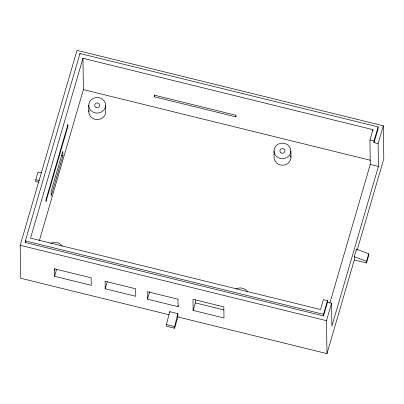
<?xml version="1.0" encoding="UTF-8"?>
<svg xmlns="http://www.w3.org/2000/svg" width="404" height="404" viewBox="0 0 404 404"><rect width="100%" height="100%" fill="white"/><g stroke="black" fill="none" stroke-linecap="round" stroke-linejoin="round"><path stroke-width="0.61" d="M166.433 324.584L169.7 311.671L177.851 313.676L177.896 316.933L174.609 328.22L166.458 326.215L166.433 324.584L174.584 326.594L174.609 328.22M174.584 326.594L177.851 313.676M38.804 182.29L35.749 181.537L35.724 179.906L37.915 172.387L41.577 172.801M169.135 314.777L20.66 278.235L20.2 245.279L77.018 50.374L383.305 125.78L383.8 158.737L357.192 250.005M327.493 302.263L323.508 315.918L25.371 242.516L25.351 240.89L79.972 53.51L378.114 126.912L378.134 128.538L374.033 142.607L378.109 143.612L378.427 166.443L331.886 326.094L331.568 303.263L327.493 302.263L327.467 300.632L323.392 299.632L320.508 309.525L30.522 238.133L82.951 58.277L372.942 129.669L372.958 130.921M25.371 242.516L25.725 241.309M62.883 155.792L51.172 195.97L51.106 191.476L62.817 151.298L62.883 155.792L61.135 155.363M39.43 240.395L83.391 89.607L82.951 58.277M54.505 270.438L55.01 268.7M54.585 276.301L54.479 268.806L91.158 277.836L91.259 285.33L54.585 276.301L56.61 269.352M236.158 115.69L235.82 116.847L154.318 96.778L154.823 95.046M105.197 288.759L105.096 281.27L135.658 288.794L135.759 296.284L105.197 288.759L107.222 281.815M178.401 305.54L178.063 306.697L147.5 299.172L149.692 291.648M193.137 310.408L192.986 299.303L223.831 306.899L223.988 318.004L193.137 310.408L195.334 302.889L195.289 299.803M329.906 302.924L370.276 164.433L369.938 139.976L372.942 129.669M323.508 315.918L323.488 314.287L327.467 300.632M374.033 142.607L374.008 140.981L378.114 126.912M177.896 316.933L326.982 353.626L326.488 320.68L331.568 303.263M378.109 143.612L383.305 125.78M354.252 256.686L356.444 249.162L368.69 253.803L368.716 255.429L366.519 262.954L354.298 259.944L354.252 256.686L366.499 261.327L366.519 262.954M326.982 353.626L354.298 259.944M366.499 261.327L368.69 253.803M35.724 179.906L39.385 180.325M369.938 139.976L374.008 140.981M83.391 89.607L370.316 160.247M370.276 164.433L378.427 166.443M25.351 240.89L323.488 314.287M20.2 245.279L326.488 320.68M195.334 302.889L223.76 309.883M356.444 249.162L356.459 250.248M290.875 150.899A8.439 7.787 -0.8 0 1 278.204 157.656A8.439 7.787 -0.8 0 1 278.225 144.167A8.439 7.787 -0.8 0 1 290.875 150.899L290.966 157.414M273.993 150.914L274.084 157.429A8.439 7.787 -0.8 0 0 283.618 165.14A8.439 7.787 -0.8 0 0 290.683 155.399M235.82 116.847L235.795 115.216L154.293 95.152L154.318 96.778M178.063 306.697L177.957 299.207L147.394 291.683L147.5 299.172M169.7 311.671L169.715 312.757M105.621 105.287A8.439 7.787 -0.8 0 1 92.95 112.044A8.439 7.787 -0.8 0 1 92.965 98.561A8.439 7.787 -0.8 0 1 105.621 105.287L105.712 111.802A8.439 7.787 -0.8 0 1 96.43 119.564A8.439 7.787 -0.8 0 1 88.991 110.302M88.739 105.308L88.83 111.822M79.972 53.51L79.987 54.596M236.012 288.961A8.439 7.787 -0.8 0 1 247.541 291.799M50.758 243.354A8.439 7.787 -0.8 0 1 62.282 246.193M67.897 124.624L45.965 199.859L45.99 201.49L67.922 126.25L67.897 124.624M281.169 152.929A2.53 2.338 -0.8 0 0 284.966 150.904A2.53 2.338 -0.8 0 0 281.169 148.884A2.53 2.338 -0.8 0 0 281.169 152.929M95.91 107.323A2.53 2.338 -0.8 0 0 99.712 105.298A2.53 2.338 -0.8 0 0 95.915 103.278A2.53 2.338 -0.8 0 0 95.91 107.323"/></g></svg>
